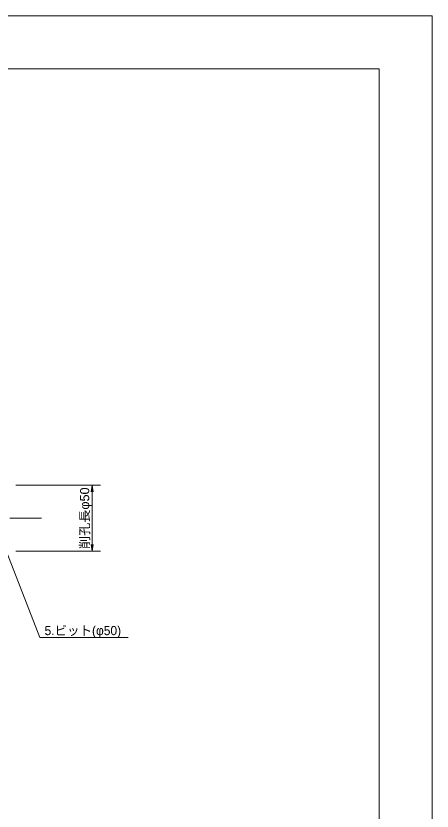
# Model space of a CAD drawing. Units: millimetres at full size, sheet at 1:2.5; details may follow other scales. Extents: x 2161 to 3841, y 1207 to 2409.
# Drawn here: x 3526 to 3841, y 1808 to 2409 of the extents above; entities that cross this region are included whole.
import ezdxf
from ezdxf.enums import TextEntityAlignment as Align

# ---------------------------------------------------------------- set-up
doc = ezdxf.new("R2010")
doc.units = ezdxf.units.MM
doc.header["$LTSCALE"] = 2.5
doc.linetypes.add('CHAIN', pattern=[18.5, 12, -1.5, 3.5, -1.5])
for name, color, linetype, lineweight in [('4 中心線', 1, 'CHAIN', 15), ('6 寸法線', 4, 'Continuous', 13), ('7 枠・タイトル', 7, 'Continuous', 13), ('DEFPOINTS_8', 7, 'Continuous', 13)]:
    doc.layers.add(name, color=color, linetype=linetype, lineweight=lineweight)
doc.layers.add('9文字', color=7, linetype='Continuous')
doc.styles.add('ＭＳ Ｐゴシック', font='')
doc.styles.get('ＭＳ Ｐゴシック').set_extended_font_data('MS PGothic')

# ---------------------------------------------------------------- blocks, each defined once
blk = doc.blocks.new('open_arrow')
at = {"color": 0, "linetype": 'Continuous', "lineweight": -2}
blk.add_lwpolyline([(7.5, 1.25), (0, 0), (7.5, -1.25)], dxfattribs=at)

msp = doc.modelspace()

# ---------------------------------------------------------------- linework, layer by layer
at = {"layer": '4 中心線'}
msp.add_line((2504.016, 2029.602), (3545.483, 2029.602), dxfattribs=at)
at = {"layer": '6 寸法線'}
for p, q in [((3526.079, 2054.602), (3583.967, 2054.602)), ((3528.556, 2054.602), (3590.14, 2054.602)), ((3583.787, 2054.602), (3583.787, 2004.602)), ((3526.079, 2004.602), (3583.967, 2004.602)), ((3528.556, 2004.602), (3590.14, 2004.602))]:
    msp.add_line(p, q, dxfattribs=at)
msp.add_lwpolyline([(3519.183, 2003.787), (3520.994, 1999.127), (3544.264, 1939.265), (3611.072, 1939.265)], dxfattribs=at)
at = {"layer": '7 枠・タイトル'}
for p, q in [((2200.89, 2369.457), (3800.89, 2369.457)), ((3800.89, 2369.457), (3800.89, 1261.457))]:
    msp.add_line(p, q, dxfattribs=at)
at = {"layer": 'DEFPOINTS_8'}
for p, q in [((2160.89, 2409.457), (3840.89, 2409.457)), ((3840.89, 2409.457), (3840.89, 1221.457))]:
    msp.add_line(p, q, dxfattribs=at)

# ---------------------------------------------------------------- block references
at = {"layer": '6 寸法線', "xscale": 0.667, "yscale": 0.667}
for p, rotation in [((3583.787, 2054.602), 270), ((3583.787, 2004.602), 90)]:
    msp.add_blockref('open_arrow', p, dxfattribs=dict(at, rotation=rotation))

# ---------------------------------------------------------------- texts
at = {"layer": '6 寸法線', "style": 'ＭＳ Ｐゴシック', "width": 1.05}
msp.add_text('削孔長φ50', height=6.928, rotation=90, dxfattribs=at).set_placement((3578.054, 2029.602), align=Align.MIDDLE_CENTER)
at = {"layer": '9文字', "style": 'ＭＳ Ｐゴシック'}
msp.add_text('5.ビット(φ50)', height=6.928, dxfattribs=at).set_placement((3547.724, 1944.621), align=Align.MIDDLE_LEFT)

doc.saveas('drawing.dxf')
